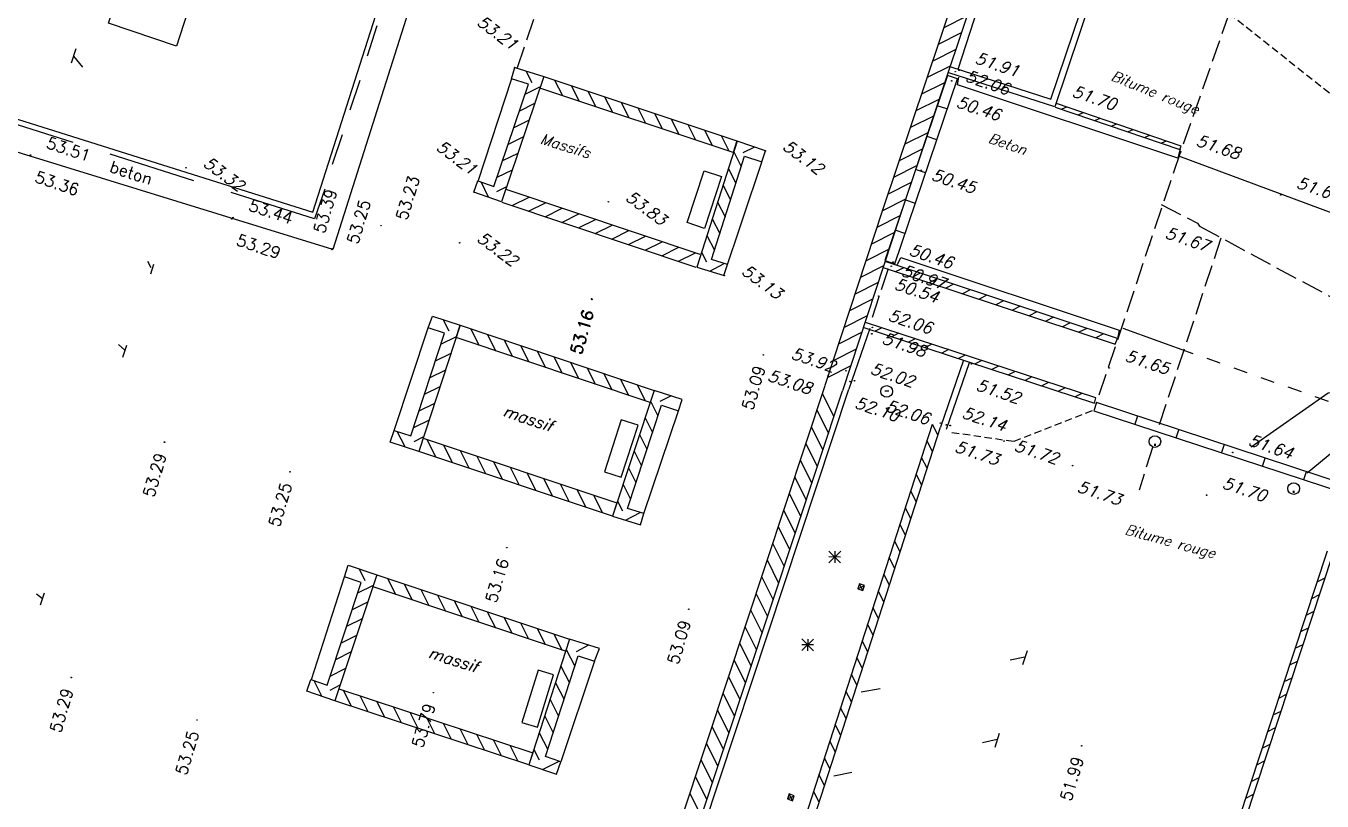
# Model space of a CAD drawing. Extents: x 661856 to 662117, y 6866905 to 6867165.
# Drawn here: x 661992.6 to 662036.92, y 6867028.97 to 6867055.48 of the extents above; entities that cross this region are included whole.
import ezdxf
from ezdxf.enums import TextEntityAlignment as Align

# ---------------------------------------------------------------- set-up
doc = ezdxf.new("R2010")
doc.units = 0
for name, pattern in [('CONTINU', [0]), ('DISCONTIN', [0.75, 0.5, -0.25]), ('HIDDEN', [0.375, 0.25, -0.125]), ('PARALLEL', [0]), ('T3', [4.33, 3, -1.33]), ('USTATION2', [1, 0.75, -0.25])]:
    doc.linetypes.add(name, pattern=pattern)
doc.layers.get('0').update_dxf_attribs({"linetype": 'CONTINUOUS'})
for name, color, linetype in [('ARBRES', 3, 'CONTINU'), ('BORDURE', 7, 'CONTINU'), ('COTE_ALTI', 8, 'CONTINU'), ('LIGNE_DIVERS', 7, 'CONTINU'), ('MARQ-SOL', 6, 'CONTINU'), ('MOB-URB', 6, 'CONTINU'), ('MOB-URB_GLISSI', 6, 'CONTINU'), ('MUR', 7, 'CONTINU'), ('NOM_DE_VOIE', 7, 'CONTINU'), ('OBJET_ASSAINIS', 5, 'CONTINU'), ('OBJET_EAU', 4, 'CONTINU'), ('OUVRAGE_ART_DA', 7, 'CONTINU'), ('OUVRAGE_ART_PI', 7, 'CONTINU')]:
    doc.layers.add(name, color=color, linetype=linetype)
doc.styles.add('COMPLEX', font='COMPLEX')
doc.styles.add('ITALIC', font='italic.shx', dxfattribs={"height": 0.6})
doc.styles.get("Standard").update_dxf_attribs({"font": 'ARIALUNI.ttf', "height": 2})

# ---------------------------------------------------------------- blocks, each defined once
blk = doc.blocks.new('*X135')
at = {"layer": 'MUR', "color": 7, "linetype": 'CONTINU'}
for p, q in [((610662.563, 133546.935), (610662.376, 133547.292)), ((610662.383, 133546.362), (610662.188, 133546.737)), ((610662.204, 133545.79), (610662.008, 133546.164)), ((610662.024, 133545.218), (610661.828, 133545.592)), ((610661.844, 133544.645), (610661.649, 133545.019)), ((610661.665, 133544.073), (610661.469, 133544.447)), ((610661.485, 133543.5), (610661.29, 133543.874)), ((610661.306, 133542.928), (610661.11, 133543.302)), ((610661.126, 133542.355), (610660.931, 133542.729)), ((610660.947, 133541.783), (610660.751, 133542.157)), ((610660.767, 133541.21), (610660.571, 133541.584)), ((610660.587, 133540.638), (610660.392, 133541.012)), ((610660.408, 133540.065), (610660.212, 133540.439)), ((610660.228, 133539.493), (610660.033, 133539.867)), ((610660.049, 133538.92), (610659.853, 133539.294)), ((610659.869, 133538.348), (610659.674, 133538.722)), ((610659.69, 133537.775), (610659.494, 133538.149)), ((610659.51, 133537.203), (610659.314, 133537.577)), ((610659.33, 133536.63), (610659.135, 133537.004)), ((610659.151, 133536.058), (610658.955, 133536.432)), ((610658.971, 133535.485), (610658.776, 133535.859)), ((610658.792, 133534.913), (610658.596, 133535.287)), ((610658.612, 133534.34), (610658.417, 133534.714))]:
    blk.add_line(p, q, dxfattribs=at)
blk = doc.blocks.new('*X137')
at = {"layer": 'MUR', "color": 7, "linetype": 'CONTINU'}
for p, q in [((610675.575, 133542.026), (610675.842, 133542.163)), ((610675.392, 133541.454), (610675.659, 133541.592)), ((610675.209, 133540.883), (610675.476, 133541.021)), ((610675.025, 133540.312), (610675.293, 133540.449)), ((610674.842, 133539.74), (610675.11, 133539.878)), ((610674.659, 133539.169), (610674.927, 133539.307)), ((610674.476, 133538.598), (610674.744, 133538.735)), ((610674.293, 133538.026), (610674.561, 133538.164)), ((610674.11, 133537.455), (610674.377, 133537.592)), ((610673.927, 133536.883), (610674.194, 133537.021)), ((610673.744, 133536.312), (610674.011, 133536.45)), ((610673.56, 133535.741), (610673.828, 133535.878)), ((610673.377, 133535.169), (610673.645, 133535.307)), ((610673.194, 133534.598), (610673.462, 133534.736))]:
    blk.add_line(p, q, dxfattribs=at)
blk = doc.blocks.new('*X168')
at = {"layer": 'MUR', "color": 7, "linetype": 'CONTINU'}
for p, q in [((610658.598, 133548.32), (610659.001, 133547.532)), ((610658.414, 133547.749), (610658.817, 133546.961)), ((610658.23, 133547.178), (610658.633, 133546.39)), ((610658.046, 133546.607), (610658.449, 133545.819)), ((610657.862, 133546.036), (610658.265, 133545.248)), ((610657.678, 133545.464), (610658.081, 133544.676)), ((610657.494, 133544.893), (610657.897, 133544.105)), ((610657.31, 133544.322), (610657.713, 133543.534)), ((610657.126, 133543.751), (610657.529, 133542.963)), ((610656.942, 133543.18), (610657.345, 133542.392)), ((610656.758, 133542.609), (610657.161, 133541.821)), ((610656.574, 133542.038), (610656.977, 133541.25)), ((610656.39, 133541.467), (610656.793, 133540.679)), ((610656.206, 133540.896), (610656.609, 133540.108)), ((610656.022, 133540.325), (610656.425, 133539.537)), ((610655.838, 133539.754), (610656.241, 133538.966)), ((610655.654, 133539.182), (610656.057, 133538.394)), ((610655.47, 133538.611), (610655.873, 133537.823)), ((610655.286, 133538.04), (610655.689, 133537.252)), ((610655.102, 133537.469), (610655.505, 133536.681)), ((610654.918, 133536.898), (610655.321, 133536.11)), ((610654.734, 133536.327), (610655.137, 133535.539)), ((610654.549, 133535.756), (610654.953, 133534.968)), ((610654.365, 133535.185), (610654.769, 133534.397)), ((610654.181, 133534.614), (610654.585, 133533.826))]:
    blk.add_line(p, q, dxfattribs=at)
blk = doc.blocks.new('*X181')
at = {"layer": 'MUR', "color": 7, "linetype": 'CONTINU'}
for p, q in [((610642.598, 133537.48), (610642.318, 133538.026)), ((610643.169, 133537.296), (610642.889, 133537.842)), ((610643.741, 133537.113), (610643.46, 133537.659)), ((610644.312, 133536.929), (610644.031, 133537.475)), ((610644.883, 133536.746), (610644.602, 133537.292)), ((610645.454, 133536.562), (610645.174, 133537.108)), ((610646.026, 133536.378), (610645.745, 133536.925)), ((610646.597, 133536.195), (610646.316, 133536.741)), ((610647.168, 133536.011), (610646.887, 133536.558)), ((610647.739, 133535.828), (610647.459, 133536.374)), ((610648.311, 133535.644), (610648.03, 133536.191))]:
    blk.add_line(p, q, dxfattribs=at)
blk = doc.blocks.new('*X182')
at = {"layer": 'MUR', "color": 7, "linetype": 'CONTINU'}
for p, q in [((610649.919, 133539.492), (610650.216, 133538.925)), ((610650.682, 133539.641), (610650.254, 133539.415)), ((610649.74, 133538.92), (610650.036, 133538.352)), ((610649.56, 133538.347), (610649.857, 133537.78)), ((610649.381, 133537.775), (610649.677, 133537.207)), ((610649.201, 133537.202), (610649.498, 133536.635)), ((610649.022, 133536.63), (610649.318, 133536.062)), ((610648.842, 133536.057), (610649.025, 133535.707)), ((610649.143, 133535.374), (610649.714, 133535.663))]:
    blk.add_line(p, q, dxfattribs=at)
blk = doc.blocks.new('*X183')
at = {"layer": 'MUR', "color": 7, "linetype": 'CONTINU'}
for p, q in [((610643.785, 133541.87), (610644.066, 133541.319)), ((610644.356, 133541.685), (610644.637, 133541.134)), ((610644.927, 133541.5), (610645.207, 133540.949)), ((610645.497, 133541.314), (610645.778, 133540.764)), ((610646.068, 133541.129), (610646.349, 133540.578)), ((610646.639, 133540.944), (610646.919, 133540.393)), ((610647.209, 133540.758), (610647.49, 133540.208)), ((610647.78, 133540.573), (610648.061, 133540.022)), ((610648.351, 133540.388), (610648.631, 133539.837)), ((610648.921, 133540.203), (610649.202, 133539.652)), ((610649.492, 133540.017), (610649.773, 133539.467))]:
    blk.add_line(p, q, dxfattribs=at)
blk = doc.blocks.new('*X184')
at = {"layer": 'MUR', "color": 7, "linetype": 'CONTINU'}
for p, q in [((610642.814, 133542.185), (610643.018, 133541.786)), ((610643.298, 133541.623), (610642.77, 133541.352)), ((610643.113, 133541.052), (610642.586, 133540.781)), ((610642.929, 133540.481), (610642.401, 133540.21)), ((610642.745, 133539.91), (610642.217, 133539.639)), ((610642.561, 133539.339), (610642.033, 133539.068)), ((610642.377, 133538.768), (610641.849, 133538.497)), ((610641.579, 133537.814), (610641.315, 133538.345)), ((610642.192, 133538.197), (610641.843, 133538.018))]:
    blk.add_line(p, q, dxfattribs=at)
blk = doc.blocks.new('*X185')
at = {"layer": 'MUR', "color": 7, "linetype": 'CONTINU'}
for p, q in [((610645.409, 133546.028), (610645.104, 133546.625)), ((610645.98, 133545.843), (610645.675, 133546.44)), ((610646.55, 133545.658), (610646.246, 133546.255)), ((610647.121, 133545.473), (610646.817, 133546.069)), ((610647.692, 133545.288), (610647.387, 133545.884)), ((610648.263, 133545.103), (610647.958, 133545.699)), ((610648.833, 133544.918), (610648.529, 133545.514)), ((610649.404, 133544.733), (610649.1, 133545.329)), ((610649.975, 133544.548), (610649.67, 133545.144)), ((610650.546, 133544.363), (610650.241, 133544.959)), ((610651.117, 133544.178), (610650.812, 133544.774))]:
    blk.add_line(p, q, dxfattribs=at)
blk = doc.blocks.new('*X186')
at = {"layer": 'MUR', "color": 7, "linetype": 'CONTINU'}
for p, q in [((610653.427, 133548.192), (610653.045, 133547.996)), ((610652.728, 133548.005), (610652.987, 133547.503)), ((610652.545, 133547.434), (610652.803, 133546.932)), ((610652.362, 133546.863), (610652.62, 133546.36)), ((610652.178, 133546.291), (610652.437, 133545.789)), ((610651.995, 133545.72), (610652.253, 133545.218)), ((610651.812, 133545.149), (610652.07, 133544.646)), ((610651.628, 133544.577), (610651.801, 133544.242)), ((610651.912, 133543.93), (610652.41, 133544.197))]:
    blk.add_line(p, q, dxfattribs=at)
blk = doc.blocks.new('*X187')
at = {"layer": 'MUR', "color": 7, "linetype": 'CONTINU'}
for p, q in [((610646.56, 133550.429), (610646.842, 133549.874)), ((610647.13, 133550.243), (610647.412, 133549.688)), ((610647.701, 133550.057), (610647.983, 133549.502)), ((610648.271, 133549.871), (610648.553, 133549.316)), ((610648.842, 133549.685), (610649.124, 133549.13)), ((610649.412, 133549.499), (610649.694, 133548.944)), ((610649.982, 133549.313), (610650.264, 133548.758)), ((610650.553, 133549.127), (610650.835, 133548.571)), ((610651.123, 133548.941), (610651.405, 133548.385)), ((610651.694, 133548.754), (610651.976, 133548.199)), ((610652.264, 133548.568), (610652.546, 133548.013))]:
    blk.add_line(p, q, dxfattribs=at)
blk = doc.blocks.new('*X188')
at = {"layer": 'MUR', "color": 7, "linetype": 'CONTINU'}
for p, q in [((610645.611, 133550.733), (610645.809, 133550.35)), ((610646.183, 133550.552), (610646.186, 133550.546)), ((610646.067, 133550.155), (610645.536, 133549.88)), ((610645.886, 133549.583), (610645.355, 133549.308)), ((610645.705, 133549.011), (610645.174, 133548.736)), ((610645.523, 133548.439), (610644.992, 133548.164)), ((610645.342, 133547.867), (610644.811, 133547.592)), ((610644.349, 133546.369), (610644.074, 133546.901)), ((610645.161, 133547.295), (610644.63, 133547.02)), ((610644.98, 133546.723), (610644.648, 133546.551))]:
    blk.add_line(p, q, dxfattribs=at)
blk = doc.blocks.new('*X192')
at = {"layer": 'MUR', "color": 7, "linetype": 'CONTINU'}
for p, q in [((610663.988, 133562.976), (610663.204, 133562.577)), ((610663.803, 133562.406), (610663.018, 133562.007)), ((610663.617, 133561.835), (610662.832, 133561.436)), ((610663.431, 133561.265), (610662.646, 133560.866)), ((610663.245, 133560.694), (610662.461, 133560.295)), ((610663.059, 133560.124), (610662.275, 133559.725)), ((610662.873, 133559.553), (610662.089, 133559.154)), ((610662.688, 133558.983), (610661.903, 133558.584)), ((610662.502, 133558.412), (610661.717, 133558.013)), ((610662.316, 133557.842), (610661.531, 133557.443)), ((610662.13, 133557.271), (610661.346, 133556.872)), ((610661.944, 133556.701), (610661.16, 133556.302)), ((610661.758, 133556.13), (610660.974, 133555.731)), ((610661.573, 133555.56), (610660.788, 133555.161)), ((610661.387, 133554.989), (610660.602, 133554.588)), ((610661.202, 133554.42), (610660.42, 133554.017)), ((610661.019, 133553.849), (610660.237, 133553.445)), ((610660.837, 133553.277), (610660.055, 133552.873)), ((610660.655, 133552.705), (610659.873, 133552.302)), ((610660.472, 133552.134), (610659.69, 133551.73)), ((610660.29, 133551.562), (610659.508, 133551.158)), ((610660.108, 133550.991), (610659.326, 133550.587)), ((610659.925, 133550.419), (610659.143, 133550.015)), ((610659.743, 133549.847), (610658.961, 133549.444)), ((610659.561, 133549.276), (610658.779, 133548.872))]:
    blk.add_line(p, q, dxfattribs=at)
blk = doc.blocks.new('*X193')
at = {"layer": 'MUR', "color": 7, "linetype": 'CONTINU'}
for p, q in [((610660.614, 133550.585), (610660.384, 133550.465)), ((610661.186, 133550.403), (610660.956, 133550.283)), ((610661.758, 133550.22), (610661.527, 133550.101)), ((610662.33, 133550.038), (610662.099, 133549.919)), ((610662.901, 133549.856), (610662.671, 133549.737)), ((610663.473, 133549.674), (610663.242, 133549.555)), ((610664.045, 133549.492), (610663.814, 133549.373)), ((610664.617, 133549.31), (610664.386, 133549.191)), ((610665.188, 133549.128), (610664.958, 133549.009)), ((610665.76, 133548.946), (610665.529, 133548.827)), ((610666.332, 133548.764), (610666.101, 133548.645)), ((610666.903, 133548.582), (610666.673, 133548.463)), ((610667.475, 133548.4), (610667.244, 133548.281))]:
    blk.add_line(p, q, dxfattribs=at)
blk = doc.blocks.new('*X194')
at = {"layer": 'MUR', "color": 7, "linetype": 'CONTINU'}
for p, q in [((610661.344, 133552.647), (610661.075, 133552.509)), ((610661.915, 133552.463), (610661.646, 133552.325)), ((610662.487, 133552.28), (610662.217, 133552.141)), ((610663.058, 133552.096), (610662.788, 133551.957)), ((610663.629, 133551.912), (610663.359, 133551.774)), ((610664.2, 133551.728), (610663.93, 133551.59)), ((610664.771, 133551.544), (610664.502, 133551.406)), ((610665.342, 133551.361), (610665.073, 133551.222)), ((610665.914, 133551.177), (610665.644, 133551.038)), ((610666.485, 133550.993), (610666.215, 133550.855)), ((610667.056, 133550.809), (610666.786, 133550.671)), ((610667.627, 133550.625), (610667.357, 133550.487)), ((610668.198, 133550.441), (610667.929, 133550.303))]:
    blk.add_line(p, q, dxfattribs=at)
blk = doc.blocks.new('*X195')
at = {"layer": 'MUR', "color": 7, "linetype": 'CONTINU'}
for p, q in [((610666.866, 133558.19), (610666.708, 133558.11)), ((610667.436, 133558.001), (610667.277, 133557.921)), ((610668.005, 133557.812), (610667.847, 133557.732)), ((610668.575, 133557.623), (610668.416, 133557.543)), ((610669.144, 133557.434), (610668.985, 133557.354)), ((610669.714, 133557.244), (610669.555, 133557.165)), ((610670.283, 133557.055), (610670.124, 133556.976))]:
    blk.add_line(p, q, dxfattribs=at)
blk = doc.blocks.new('*X197')
at = {"layer": 'MUR', "color": 7, "linetype": 'CONTINU'}
for p, q in [((610647.936, 133554.655), (610648.514, 133554.949)), ((610648.506, 133554.469), (610649.085, 133554.764)), ((610649.077, 133554.283), (610649.656, 133554.578)), ((610649.648, 133554.098), (610650.226, 133554.393)), ((610650.218, 133553.912), (610650.797, 133554.207)), ((610650.789, 133553.727), (610651.367, 133554.021)), ((610651.359, 133553.541), (610651.938, 133553.836)), ((610651.93, 133553.356), (610652.508, 133553.65)), ((610652.5, 133553.17), (610653.079, 133553.465)), ((610653.071, 133552.985), (610653.65, 133553.279)), ((610653.642, 133552.799), (610654.22, 133553.094))]:
    blk.add_line(p, q, dxfattribs=at)
blk = doc.blocks.new('*X205')
at = {"layer": 'MUR', "color": 7, "linetype": 'CONTINU'}
for p, q in [((610648.368, 133559.27), (610648.58, 133558.872)), ((610648.865, 133558.723), (610648.346, 133558.46)), ((610648.678, 133558.153), (610648.159, 133557.89)), ((610648.492, 133557.583), (610647.972, 133557.32)), ((610648.305, 133557.013), (610647.785, 133556.75)), ((610648.118, 133556.443), (610647.598, 133556.18)), ((610647.931, 133555.873), (610647.411, 133555.609)), ((610647.129, 133554.934), (610646.874, 133555.458)), ((610647.744, 133555.302), (610647.4, 133555.128))]:
    blk.add_line(p, q, dxfattribs=at)
blk = doc.blocks.new('*X206')
at = {"layer": 'MUR', "color": 7, "linetype": 'CONTINU'}
for p, q in [((610649.355, 133558.962), (610649.625, 133558.433)), ((610649.926, 133558.777), (610650.196, 133558.249)), ((610650.497, 133558.593), (610650.767, 133558.064)), ((610651.067, 133558.408), (610651.338, 133557.88)), ((610651.638, 133558.224), (610651.909, 133557.695)), ((610652.209, 133558.04), (610652.48, 133557.511)), ((610652.78, 133557.855), (610653.051, 133557.326)), ((610653.351, 133557.671), (610653.622, 133557.142)), ((610653.922, 133557.486), (610654.193, 133556.957)), ((610654.493, 133557.302), (610654.764, 133556.773)), ((610655.064, 133557.117), (610655.335, 133556.588))]:
    blk.add_line(p, q, dxfattribs=at)
blk = doc.blocks.new('*X207')
at = {"layer": 'MUR', "color": 7, "linetype": 'CONTINU'}
for p, q in [((610656.204, 133556.726), (610655.816, 133556.531)), ((610655.502, 133556.555), (610655.762, 133556.058)), ((610655.323, 133555.982), (610655.583, 133555.485)), ((610655.144, 133555.409), (610655.404, 133554.913)), ((610654.965, 133554.836), (610655.226, 133554.34)), ((610654.787, 133554.263), (610655.047, 133553.767)), ((610654.608, 133553.691), (610654.868, 133553.194)), ((610654.429, 133553.118), (610654.604, 133552.784)), ((610654.713, 133552.472), (610655.206, 133552.739))]:
    blk.add_line(p, q, dxfattribs=at)
blk = doc.blocks.new('P21100', base_point=(1, 1))
blk.add_circle((1, 1), 1)
blk.add_text('-', height=2.15).set_placement((0.5, 0.25), (1.5, 0.25), align=Align.ALIGNED)
blk = doc.blocks.new('P20200')
for p, q in [((0, 0.497), (0, 0)), ((0.9987, 0.497), (0, 0.497)), ((0.1637, 0.0097), (0.1637, 0.497)), ((0.3274, 0.497), (0.3274, 0.0097)), ((0.4912, 0.497), (0.4912, 0.497)), ((0.4912, 0), (0.4912, 0.497)), ((0.6712, 0.497), (0.6712, 0.0097)), ((0.835, 0.0097), (0.835, 0.497)), ((0.9987, 0), (0.9987, 0.497)), ((0, 0), (0.9987, 0))]:
    blk.add_line(p, q)
blk = doc.blocks.new('P30500')
at = {"color": 0}
blk.add_circle((0, 0), 0.05, dxfattribs=at)
blk.add_attdef('COTE30500', text='', height=0.3).set_placement((-0.3, -0.15), align=Align.RIGHT)
blk = doc.blocks.new('P30100')
at = {"color": 0}
blk.add_circle((0, 0), 0.05, dxfattribs=at)
blk.add_attdef('COTE30100', (0.3, 0.3), '', height=0.3)
blk = doc.blocks.new('P30300')
at = {"color": 0}
blk.add_circle((0, 0), 0.05, dxfattribs=at)
blk.add_attdef('COTE30300', (0.3, -0.6), '', height=0.3)
blk = doc.blocks.new('P30200')
at = {"color": 0}
blk.add_circle((0, 0), 0.05, dxfattribs=at)
blk.add_attdef('COTE30200', (0.3, -0.15), '', height=0.3)
blk = doc.blocks.new('P30600')
at = {"color": 0}
blk.add_circle((0, 0), 0.05, dxfattribs=at)
blk.add_attdef('COTE30600', text='', height=0.3).set_placement((-0.3, -0.6), align=Align.RIGHT)
blk = doc.blocks.new('P30400')
at = {"color": 0}
blk.add_circle((0, 0), 0.05, dxfattribs=at)
blk.add_attdef('COTE30400', text='', height=0.3).set_placement((-0.3, 0.3), align=Align.RIGHT)
blk = doc.blocks.new('P23000')
at = {"color": 3}
for p, q in [((-1, 1), (1, -1)), ((1, 1), (-1, -1)), ((1, 0), (-1, 0)), ((0, 1), (0, -1))]:
    blk.add_line(p, q, dxfattribs=at)
blk = doc.blocks.new('P29600')
blk.add_lwpolyline([(0, 0), (1, 0), (1, 1), (0, 1), (0, 0), (1, 1), (0, 1), (1, 0)])
blk = doc.blocks.new('P23800')
for p, q in [((0, 0.497), (0, 0)), ((0.999, 0.497), (0, 0.497)), ((0.999, 0), (0.999, 0.497)), ((0, 0), (0.999, 0))]:
    blk.add_line(p, q)
blk = doc.blocks.new('P24400', base_point=(1, 1))
blk.add_circle((1, 1), 1)
blk.add_text('.', height=2.58).set_placement((0.5, 0.25), (1.5, 0.25), align=Align.ALIGNED)

msp = doc.modelspace()

# ---------------------------------------------------------------- linework, layer by layer
at = {"layer": 'BORDURE', "color": 7, "linetype": 'CONTINUOUS'}
for points in [[(662026.383, 6867059.943), (662024.466, 6867053.994)], [(662032.06, 6867051.265), (662031.986, 6867050.955), (662024.456, 6867053.47), (662024.497, 6867053.735)], [(662022.402, 6867047.321), (662022.511, 6867047.559), (662029.982, 6867045.074), (662029.923, 6867044.794)], [(662005.188, 6867041.649), (662006.35, 6867045.157)], [(662021.456, 6867045.132), (662020.737, 6867043.06)], [(662007.52, 6867003.187), (662009.716, 6867009.816), (662013, 6867019.665), (662020.737, 6867043.06)], [(662013.729, 6867038.803), (662014.912, 6867042.322)], [(662002.364, 6867033.127), (662003.491, 6867036.636)], [(662012.045, 6867033.759), (662010.887, 6867030.312)]]:
    msp.add_lwpolyline(points, dxfattribs=at)
for points in [[(661996.681, 6867076.632, 53.416), (661997.308, 6867077.446, 53.415), (662009.378, 6867067.641, 53.264), (662003.096, 6867047.832, 53.254), (661988.483, 6867052.337, 53.391), (661988.828, 6867053.385, 53.378), (662002.413, 6867049.109, 53.253), (662008.235, 6867067.35, 53.268), (662003.25, 6867071.324, 53.323)], [(662001.221, 6867065.553, 53.318), (661997.753, 6867054.79, 53.315), (661995.418, 6867055.576, 53.326), (661998.853, 6867066.234, 53.355)]]:
    msp.add_polyline3d(points, close=True, dxfattribs=at)
at = {"layer": 'LIGNE_DIVERS', "color": 7, "linetype": 'USTATION2'}
for points in [[(662009.402, 6867054.064), (662011.8, 6867061.047), (662005.73, 6867063.027), (662006.454, 6867065.263), (661994.005, 6867069.258)], [(662033.739, 6867055.916), (662032.066, 6867051.148), (662029.186, 6867042.566)], [(662031.412, 6867049.376), (662032.655, 6867048.732), (662032.722, 6867048.637), (662039.576, 6867044.942), (662047.331, 6867040.532)], [(662033.458, 6867048.228), (662031.345, 6867041.84)], [(662022.08, 6867047.17), (662021.464, 6867045.314)]]:
    msp.add_lwpolyline(points, dxfattribs=at)
at = {"layer": 'LIGNE_DIVERS', "color": 7, "linetype": 'HIDDEN'}
for points in [[(662033.739, 6867055.916), (662041.109, 6867050.062)], [(662029.053, 6867042.317), (662026.365, 6867041.265), (662024.146, 6867041.586)]]:
    msp.add_lwpolyline(points, dxfattribs=at)
at = {"layer": 'MARQ-SOL', "color": 6, "linetype": 'CONTINUOUS'}
for points in [[(661994.306, 6867054.697), (661994.143, 6867054.212)], [(661994.225, 6867054.451), (661994.535, 6867054.075)], [(662050.732, 6867044.885), (662045.792, 6867044.902), (662039.93, 6867048.091), (662032.024, 6867051.026)], [(661996.888, 6867047.204), (661996.77, 6867047.425)], [(661996.873, 6867047.001), (661996.968, 6867047.335)], [(662030.099, 6867045.14), (662032.5, 6867044.284)], [(661995.98, 6867044.391), (661995.766, 6867044.589)], [(661995.91, 6867044.152), (661996.047, 6867044.568)], [(662033.895, 6867043.786), (662034.348, 6867043.626)], [(662034.819, 6867043.46), (662035.272, 6867043.3)], [(662034.495, 6867041.085), (662037.12, 6867042.931), (662040.951, 6867043.081), (662040.932, 6867042.895), (662041.317, 6867043.028), (662040.968, 6867043.23), (662040.947, 6867043.072)], [(662035.745, 6867043.134), (662036.197, 6867042.974)], [(662036.669, 6867042.807), (662037.122, 6867042.648)], [(662036.402, 6867040.196), (662038.682, 6867042.08), (662046.413, 6867039.327), (662046.809, 6867039.209), (662046.866, 6867039.201), (662047.222, 6867039.204), (662052.872, 6867040.689)], [(661993.164, 6867035.884), (661992.957, 6867036.051)], [(661993.095, 6867035.676), (661993.234, 6867036.09)], [(662026.686, 6867033.643), (662026.842, 6867034.12)], [(662026.759, 6867033.895), (662026.256, 6867033.788)], [(662021.154, 6867032.702), (662021.806, 6867032.823)], [(662025.806, 6867031.068), (662025.303, 6867030.96)], [(662025.734, 6867030.815), (662025.89, 6867031.292)], [(662020.225, 6867029.827), (662020.837, 6867029.957)]]:
    msp.add_lwpolyline(points, dxfattribs=at)
at = {"layer": 'MARQ-SOL', "color": 6, "linetype": 'DISCONTIN'}
msp.add_lwpolyline([(662032.972, 6867044.116), (662033.426, 6867043.96)], dxfattribs=at)
at = {"layer": 'MARQ-SOL', "color": 6, "linetype": 'USTATION2'}
msp.add_lwpolyline([(662031.131, 6867041.1), (662030.663, 6867039.605)], dxfattribs=at)
at = {"layer": 'MOB-URB_GLISSI', "color": 6, "linetype": 'T3'}
for points in [[(662004.594, 6867055.484), (662004.266, 6867054.452)], [(662004.015, 6867053.617), (662003.677, 6867052.602)], [(662002.823, 6867049.902), (662002.472, 6867048.882), (661988.855, 6867053.196)], [(662003.41, 6867051.763), (662003.076, 6867050.739)]]:
    msp.add_lwpolyline(points, dxfattribs=at)
at = {"layer": 'MUR', "color": 7, "linetype": 'CONTINUOUS'}
for points in [[(662026.715, 6867061.582), (662029.916, 6867059.064), (662027.781, 6867052.713), (662024.156, 6867053.882)], [(662024.221, 6867054.085), (662027.646, 6867052.98), (662029.668, 6867058.991), (662026.648, 6867061.364)], [(662019.926, 6867043.194), (662021.896, 6867049.193), (662024.845, 6867057.992)], [(662024.845, 6867057.992), (662025.435, 6867057.795), (662022.486, 6867048.996), (662020.517, 6867043)], [(662009.198, 6867053.671), (662009.311, 6867054.067), (662010.305, 6867053.755), (662008.859, 6867049.466), (662007.917, 6867049.8), (662008.054, 6867050.188), (662008.602, 6867049.994), (662009.781, 6867053.488), (662009.198, 6867053.671)], [(662009.198, 6867053.671), (662008.051, 6867050.163)], [(662010.305, 6867053.755), (662016.91, 6867051.558), (662016.778, 6867051.159), (662010.174, 6867053.356)], [(662027.791, 6867052.71), (662032.055, 6867051.254)], [(662032.055, 6867051.254), (662032.096, 6867051.373), (662027.832, 6867052.829)], [(662017.76, 6867050.832), (662017.885, 6867051.208), (662016.92, 6867051.537), (662015.536, 6867047.233), (662016.475, 6867046.944)], [(662016.591, 6867047.323), (662016.036, 6867047.493), (662017.173, 6867051.032), (662017.76, 6867050.832)], [(662016.465, 6867046.949), (662017.765, 6867050.82)], [(662015.791, 6867050.531), (662016.382, 6867050.331), (662015.798, 6867048.56), (662015.206, 6867048.755), (662015.791, 6867050.531)], [(662015.651, 6867047.669), (662009.017, 6867049.888)], [(662008.867, 6867049.455), (662015.505, 6867047.233)], [(662029.839, 6867044.595), (662029.922, 6867044.793), (662021.983, 6867047.423)], [(662021.915, 6867047.219), (662029.839, 6867044.595)], [(662006.35, 6867045.157), (662006.504, 6867045.552)], [(662007.315, 6867044.824), (662007.442, 6867045.246)], [(662021.248, 6867045.167), (662029.138, 6867042.58)], [(662029.138, 6867042.58), (662029.182, 6867042.759), (662021.305, 6867045.341)], [(662024.652, 6867044.046), (662023.869, 6867041.763)], [(662024.075, 6867041.693), (662024.859, 6867043.975)], [(662014.912, 6867042.322), (662015.035, 6867042.702)], [(662005.059, 6867041.247), (662005.19, 6867041.649)], [(662012.804, 6867039.168), (662012.658, 6867038.717)], [(662013.61, 6867038.421), (662013.728, 6867038.802)], [(662003.491, 6867036.636), (662003.621, 6867037.035)], [(662012.045, 6867033.759), (662012.206, 6867034.183)], [(662002.207, 6867032.728), (662002.344, 6867033.124)], [(662009.932, 6867030.616), (662009.797, 6867030.203)], [(662010.745, 6867029.883), (662010.889, 6867030.312)]]:
    msp.add_lwpolyline(points, dxfattribs=at)
at = {"layer": 'MUR', "color": 7, "linetype": 'PARALLEL'}
for points in [[(662006.504, 6867045.552), (662007.442, 6867045.246), (662006.033, 6867040.928), (662005.059, 6867041.247)], [(662005.19, 6867041.649), (662005.762, 6867041.462), (662006.908, 6867044.975), (662006.35, 6867045.157)], [(662007.442, 6867045.246), (662014.079, 6867043.018)], [(662013.938, 6867042.6), (662007.315, 6867044.824)], [(662019.913, 6867043.169), (662015.876, 6867030.996), (662010.078, 6867013.517), (662006.523, 6867002.832), (662010.798, 6867001.428)], [(662010.993, 6867002.023), (662007.315, 6867003.23), (662010.672, 6867013.32), (662016.471, 6867030.799), (662020.517, 6867043)], [(662015.035, 6867042.702), (662014.079, 6867043.018), (662012.658, 6867038.717), (662013.61, 6867038.421)], [(662013.728, 6867038.802), (662013.165, 6867038.978), (662014.333, 6867042.514), (662014.912, 6867042.322)], [(662012.47, 6867018.725), (662013.786, 6867018.282), (662012.618, 6867014.606), (662014.821, 6867013.759), (662023.869, 6867041.763)], [(662023.584, 6867041.855), (662014.635, 6867014.15), (662012.988, 6867014.784), (662014.159, 6867018.47), (662012.558, 6867019.01)], [(662006.182, 6867041.377), (662012.804, 6867039.168)], [(662012.658, 6867038.717), (662006.032, 6867040.928)], [(662045.522, 6867034.757), (662032.141, 6866994.39), (662023.785, 6866997.174), (662037.098, 6867037.524)], [(662037.3, 6867037.458), (662024.053, 6866997.308), (662032.006, 6866994.659), (662045.321, 6867034.829)], [(662003.621, 6867037.035), (662004.593, 6867036.711), (662003.161, 6867032.398), (662002.207, 6867032.728)], [(662002.344, 6867033.124), (662002.896, 6867032.933), (662004.062, 6867036.445), (662003.491, 6867036.636)], [(662004.593, 6867036.711), (662011.187, 6867034.507)], [(662011.049, 6867034.093), (662004.467, 6867036.292)], [(662012.206, 6867034.183), (662011.187, 6867034.507), (662009.797, 6867030.203), (662010.745, 6867029.883)], [(662010.889, 6867030.312), (662010.366, 6867030.489), (662011.479, 6867033.939), (662012.045, 6867033.759)], [(662003.297, 6867032.81), (662009.932, 6867030.616)], [(662009.797, 6867030.203), (662003.161, 6867032.398)]]:
    msp.add_lwpolyline(points, dxfattribs=at)

# ---------------------------------------------------------------- block references
at = {"layer": 'ARBRES', "color": 3, "linetype": 'CONTINU', "xscale": 0.1999999999095632, "yscale": 0.1999999999095632, "rotation": 359.5109626559351}
for p in [(662020.255, 6867037.317), (662019.327, 6867034.311)]:
    msp.add_blockref('P23000', p, dxfattribs=at)
at = {"layer": 'COTE_ALTI', "color": 8}
ref = msp.add_blockref('P30400', (662009.311, 6867054.067, 53.212), dxfattribs=dict(at, xscale=0.2000000001091808, yscale=0.2000000001091808, rotation=323.5109659918188))
ref.add_attrib('COTE30400', '53.21', dxfattribs={"color": 8, "height": 0.4, "rotation": 323.511, "style": 'ITALIC'}).set_placement((662009.227, 6867054.627, 53.212), align=Align.RIGHT)
ref = msp.add_blockref('P30100', (662024.509, 6867053.968, 51.906), dxfattribs=dict(at, xscale=0.1999999999630791, yscale=0.1999999999630791, rotation=341.5109655832211))
ref.add_attrib('COTE30100', '51.91', (662025.015, 6867054.221, 51.906), dxfattribs={"color": 8, "height": 0.4, "rotation": 341.511, "style": 'ITALIC'})
ref = msp.add_blockref('P30200', (662024.375, 6867053.921, 52.062), dxfattribs=dict(at, xscale=0.1999999999630791, yscale=0.1999999999630791, rotation=341.5109655832211))
ref.add_attrib('COTE30200', '52.06', (662024.691, 6867053.604, 52.062), dxfattribs={"color": 8, "height": 0.4, "rotation": 341.511, "style": 'ITALIC'})
ref = msp.add_blockref('P30300', (662024.256, 6867053.605, 50.455), dxfattribs=dict(at, xscale=0.1999999999630791, yscale=0.1999999999630791, rotation=341.5109655832211))
ref.add_attrib('COTE30300', '50.46', (662024.381, 6867052.719, 50.455), dxfattribs={"color": 8, "height": 0.4, "rotation": 341.511, "style": 'ITALIC'})
ref = msp.add_blockref('P30100', (662027.832, 6867052.829, 51.695), dxfattribs=dict(at, xscale=0.1999999999630791, yscale=0.1999999999630791, rotation=341.5109655832211))
ref.add_attrib('COTE30100', '51.70', (662028.338, 6867053.082, 51.695), dxfattribs={"color": 8, "height": 0.4, "rotation": 341.511, "style": 'ITALIC'})
ref = msp.add_blockref('P30100', (662032.066, 6867051.148, 51.684), dxfattribs=dict(at, xscale=0.1999999999630791, yscale=0.1999999999630791, rotation=341.5109655832211))
ref.add_attrib('COTE30100', '51.68', (662032.572, 6867051.4, 51.684), dxfattribs={"color": 8, "height": 0.4, "rotation": 341.511, "style": 'ITALIC'})
ref = msp.add_blockref('P30100', (661992.758, 6867051.067, 53.509), dxfattribs=dict(at, xscale=0.1999999999630791, yscale=0.1999999999630791, rotation=341.5109655832211))
ref.add_attrib('COTE30100', '53.51', (661993.264, 6867051.32, 53.509), dxfattribs={"color": 8, "height": 0.4, "rotation": 341.511, "style": 'COMPLEX'})
ref = msp.add_blockref('P30400', (662007.917, 6867049.8, 53.209), dxfattribs=dict(at, xscale=0.2000000001091808, yscale=0.2000000001091808, rotation=323.5109659918188))
ref.add_attrib('COTE30400', '53.21', dxfattribs={"color": 8, "height": 0.4, "rotation": 323.511, "style": 'ITALIC'}).set_placement((662007.833, 6867050.359, 53.209), align=Align.RIGHT)
ref = msp.add_blockref('P30100', (662017.885, 6867051.208, 53.12), dxfattribs=dict(at, xscale=0.2000000001091808, yscale=0.2000000001091808, rotation=323.5109659918188))
ref.add_attrib('COTE30100', '53.12', (662018.444, 6867051.292, 53.12), dxfattribs={"color": 8, "height": 0.4, "rotation": 323.511, "style": 'ITALIC'})
ref = msp.add_blockref('P30300', (661992.746, 6867051.04, 53.362), dxfattribs=dict(at, xscale=0.1999999999630791, yscale=0.1999999999630791, rotation=341.5109655832211))
ref.add_attrib('COTE30300', '53.36', (661992.871, 6867050.155, 53.362), dxfattribs={"color": 8, "height": 0.4, "rotation": 341.511, "style": 'COMPLEX'})
ref = msp.add_blockref('P30100', (661998.072, 6867050.633, 53.318), dxfattribs=dict(at, xscale=0.2000000001091808, yscale=0.2000000001091808, rotation=323.5109659918188))
ref.add_attrib('COTE30100', '53.32', (661998.632, 6867050.717, 53.318), dxfattribs={"color": 8, "height": 0.4, "rotation": 323.511, "style": 'ITALIC'})
ref = msp.add_blockref('P30200', (662023.214, 6867050.546, 50.449), dxfattribs=dict(at, xscale=0.1999999999630791, yscale=0.1999999999630791, rotation=341.5109655832211))
ref.add_attrib('COTE30200', '50.45', (662023.529, 6867050.23, 50.449), dxfattribs={"color": 8, "height": 0.4, "rotation": 341.511, "style": 'ITALIC'})
ref = msp.add_blockref('P30300', (662004.741, 6867048.652, 53.234), dxfattribs=dict(at, xscale=0.2000000003706532, yscale=0.2000000003706532, rotation=73.31096317646008))
ref.add_attrib('COTE30300', '53.23', (662005.622, 6867048.805, 53.234), dxfattribs={"color": 8, "height": 0.4, "rotation": 73.311, "style": 'COMPLEX'})
ref = msp.add_blockref('P30100', (662035.502, 6867049.704, 51.676), dxfattribs=dict(at, xscale=0.1999999999630791, yscale=0.1999999999630791, rotation=341.5109655832211))
ref.add_attrib('COTE30100', '51.68', (662036.008, 6867049.957, 51.676), dxfattribs={"color": 8, "height": 0.4, "rotation": 341.511, "style": 'ITALIC'})
ref = msp.add_blockref('P30100', (661999.676, 6867048.929, 53.443), dxfattribs=dict(at, xscale=0.1999999999630791, yscale=0.1999999999630791, rotation=341.5109655832211))
ref.add_attrib('COTE30100', '53.44', (662000.182, 6867049.182, 53.443), dxfattribs={"color": 8, "height": 0.4, "rotation": 341.511, "style": 'COMPLEX'})
ref = msp.add_blockref('P30100', (662003.07, 6867047.855, 53.393), dxfattribs=dict(at, xscale=0.2000000003706532, yscale=0.2000000003706532, rotation=73.31096317646008))
ref.add_attrib('COTE30100', '53.39', (662002.802, 6867048.353, 53.393), dxfattribs={"color": 8, "height": 0.4, "rotation": 73.311, "style": 'COMPLEX'})
ref = msp.add_blockref('P30100', (662012.514, 6867049.469, 53.831), dxfattribs=dict(at, xscale=0.2000000001091808, yscale=0.2000000001091808, rotation=323.5109659918188))
ref.add_attrib('COTE30100', '53.83', (662013.073, 6867049.552, 53.831), dxfattribs={"color": 8, "height": 0.4, "rotation": 323.511, "style": 'ITALIC'})
ref = msp.add_blockref('P30300', (662003.066, 6867047.833, 53.248), dxfattribs=dict(at, xscale=0.2000000003706532, yscale=0.2000000003706532, rotation=73.31096317646008))
ref.add_attrib('COTE30300', '53.25', (662003.947, 6867047.987, 53.248), dxfattribs={"color": 8, "height": 0.4, "rotation": 73.311, "style": 'COMPLEX'})
ref = msp.add_blockref('P30300', (661999.637, 6867048.88, 53.293), dxfattribs=dict(at, xscale=0.1999999999630791, yscale=0.1999999999630791, rotation=341.5109655832211))
ref.add_attrib('COTE30300', '53.29', (661999.763, 6867047.994, 53.293), dxfattribs={"color": 8, "height": 0.4, "rotation": 341.511, "style": 'COMPLEX'})
ref = msp.add_blockref('P30100', (662007.43, 6867048.065, 53.22), dxfattribs=dict(at, xscale=0.2000000001091808, yscale=0.2000000001091808, rotation=323.5109659918188))
ref.add_attrib('COTE30100', '53.22', (662007.989, 6867048.149, 53.22), dxfattribs={"color": 8, "height": 0.4, "rotation": 323.511, "style": 'ITALIC'})
ref = msp.add_blockref('P30100', (662031.01, 6867047.988, 51.674), dxfattribs=dict(at, xscale=0.1999999999630791, yscale=0.1999999999630791, rotation=341.5109655832211))
ref.add_attrib('COTE30100', '51.67', (662031.516, 6867048.24, 51.674), dxfattribs={"color": 8, "height": 0.4, "rotation": 341.511, "style": 'ITALIC'})
ref = msp.add_blockref('P30100', (662022.252, 6867047.406, 50.455), dxfattribs=dict(at, xscale=0.1999999999630791, yscale=0.1999999999630791, rotation=341.5109655832211))
ref.add_attrib('COTE30100', '50.46', (662022.758, 6867047.659, 50.455), dxfattribs={"color": 8, "height": 0.4, "rotation": 341.511, "style": 'ITALIC'})
ref = msp.add_blockref('P30200', (662022.187, 6867047.264, 50.975), dxfattribs=dict(at, xscale=0.1999999999630791, yscale=0.1999999999630791, rotation=341.5109655832211))
ref.add_attrib('COTE30200', '50.97', (662022.503, 6867046.947, 50.975), dxfattribs={"color": 8, "height": 0.4, "rotation": 341.511, "style": 'ITALIC'})
ref = msp.add_blockref('P30100', (662016.475, 6867046.944, 53.133), dxfattribs=dict(at, xscale=0.2000000001091808, yscale=0.2000000001091808, rotation=323.5109659918188))
ref.add_attrib('COTE30100', '53.13', (662017.034, 6867047.027, 53.133), dxfattribs={"color": 8, "height": 0.4, "rotation": 323.511, "style": 'ITALIC'})
ref = msp.add_blockref('P30100', (662021.756, 6867046.239, 50.538), dxfattribs=dict(at, xscale=0.1999999999630791, yscale=0.1999999999630791, rotation=341.5109655832211))
ref.add_attrib('COTE30100', '50.54', (662022.262, 6867046.491, 50.538), dxfattribs={"color": 8, "height": 0.4, "rotation": 341.511, "style": 'ITALIC'})
ref = msp.add_blockref('P30500', (662011.945, 6867046.148, 53.158), dxfattribs=dict(at, xscale=0.2000000003706532, yscale=0.2000000003706532, rotation=73.31096317646008))
ref.add_attrib('COTE30500', '53.16', dxfattribs={"color": 8, "height": 0.4, "rotation": 73.311, "style": 'COMPLEX'}).set_placement((662012.021, 6867045.708, 53.158), align=Align.RIGHT)
ref = msp.add_blockref('P30500', (662011.956, 6867046.12, 53.158), dxfattribs=dict(at, xscale=0.2000000003706532, yscale=0.2000000003706532, rotation=73.31096317646008))
ref.add_attrib('COTE30500', '53.16', dxfattribs={"color": 8, "height": 0.4, "rotation": 73.311, "style": 'COMPLEX'}).set_placement((662012.033, 6867045.68, 53.158), align=Align.RIGHT)
ref = msp.add_blockref('P30100', (662021.54, 6867045.172, 52.06), dxfattribs=dict(at, xscale=0.1999999999630791, yscale=0.1999999999630791, rotation=341.5109655832211))
ref.add_attrib('COTE30100', '52.06', (662022.046, 6867045.425, 52.06), dxfattribs={"color": 8, "height": 0.4, "rotation": 341.511, "style": 'ITALIC'})
ref = msp.add_blockref('P30200', (662021.521, 6867044.952, 51.981), dxfattribs=dict(at, xscale=0.1999999999630791, yscale=0.1999999999630791, rotation=341.5109655832211))
ref.add_attrib('COTE30200', '51.98', (662021.837, 6867044.635, 51.981), dxfattribs={"color": 8, "height": 0.4, "rotation": 341.511, "style": 'ITALIC'})
ref = msp.add_blockref('P30500', (662017.813, 6867044.23, 53.095), dxfattribs=dict(at, xscale=0.2000000003706532, yscale=0.2000000003706532, rotation=73.31096317646008))
ref.add_attrib('COTE30500', '53.09', dxfattribs={"color": 8, "height": 0.4, "rotation": 73.311, "style": 'COMPLEX'}).set_placement((662017.89, 6867043.79, 53.095), align=Align.RIGHT)
ref = msp.add_blockref('P30500', (662020.635, 6867043.688, 53.915), dxfattribs=dict(at, xscale=0.1999999999630791, yscale=0.1999999999630791, rotation=341.5109655832211))
ref.add_attrib('COTE30500', '53.92', dxfattribs={"color": 8, "height": 0.4, "rotation": 341.511, "style": 'ITALIC'}).set_placement((662020.192, 6867043.625, 53.915), align=Align.RIGHT)
ref = msp.add_blockref('P30100', (662029.637, 6867043.784, 51.653), dxfattribs=dict(at, xscale=0.1999999999630791, yscale=0.1999999999630791, rotation=341.5109655832211))
ref.add_attrib('COTE30100', '51.65', (662030.143, 6867044.037, 51.653), dxfattribs={"color": 8, "height": 0.4, "rotation": 341.511, "style": 'ITALIC'})
ref = msp.add_blockref('P30100', (662020.93, 6867043.347, 52.021), dxfattribs=dict(at, xscale=0.1999999999630791, yscale=0.1999999999630791, rotation=341.5109655832211))
ref.add_attrib('COTE30100', '52.02', (662021.436, 6867043.599, 52.021), dxfattribs={"color": 8, "height": 0.4, "rotation": 341.511, "style": 'ITALIC'})
ref = msp.add_blockref('P30300', (662024.928, 6867043.923, 51.519), dxfattribs=dict(at, xscale=0.1999999999630791, yscale=0.1999999999630791, rotation=341.5109655832211))
ref.add_attrib('COTE30300', '51.52', (662025.054, 6867043.038, 51.519), dxfattribs={"color": 8, "height": 0.4, "rotation": 341.511, "style": 'ITALIC'})
ref = msp.add_blockref('P30600', (662020.02, 6867043.504, 53.077), dxfattribs=dict(at, xscale=0.1999999999630791, yscale=0.1999999999630791, rotation=341.5109655832211))
ref.add_attrib('COTE30600', '53.08', dxfattribs={"color": 8, "height": 0.4, "rotation": 341.511, "style": 'ITALIC'}).set_placement((662019.387, 6867042.872, 53.077), align=Align.RIGHT)
ref = msp.add_blockref('P30300', (662020.782, 6867043.318, 52.102), dxfattribs=dict(at, xscale=0.1999999999630791, yscale=0.1999999999630791, rotation=341.5109655832211))
ref.add_attrib('COTE30300', '52.10', (662020.907, 6867042.432, 52.102), dxfattribs={"color": 8, "height": 0.4, "rotation": 341.511, "style": 'ITALIC'})
ref = msp.add_blockref('P30500', (662023.865, 6867041.897, 52.06), dxfattribs=dict(at, xscale=0.1999999999630791, yscale=0.1999999999630791, rotation=341.5109655832211))
ref.add_attrib('COTE30500', '52.06', dxfattribs={"color": 8, "height": 0.4, "rotation": 341.511, "style": 'ITALIC'}).set_placement((662023.422, 6867041.835, 52.06), align=Align.RIGHT)
ref = msp.add_blockref('P30100', (662024.068, 6867041.839, 52.143), dxfattribs=dict(at, xscale=0.1999999999630791, yscale=0.1999999999630791, rotation=341.5109655832211))
ref.add_attrib('COTE30100', '52.14', (662024.574, 6867042.091, 52.143), dxfattribs={"color": 8, "height": 0.4, "rotation": 341.511, "style": 'ITALIC'})
ref = msp.add_blockref('P30300', (662024.201, 6867041.815, 51.734), dxfattribs=dict(at, xscale=0.1999999999630791, yscale=0.1999999999630791, rotation=341.5109655832211))
ref.add_attrib('COTE30300', '51.73', (662024.327, 6867040.929, 51.734), dxfattribs={"color": 8, "height": 0.4, "rotation": 341.511, "style": 'ITALIC'})
ref = msp.add_blockref('P30500', (661997.337, 6867041.246, 53.294), dxfattribs=dict(at, xscale=0.2000000003706532, yscale=0.2000000003706532, rotation=73.31096317646008))
ref.add_attrib('COTE30500', '53.29', dxfattribs={"color": 8, "height": 0.4, "rotation": 73.311, "style": 'COMPLEX'}).set_placement((661997.414, 6867040.805, 53.294), align=Align.RIGHT)
ref = msp.add_blockref('P30200', (662026.043, 6867041.283, 51.725), dxfattribs=dict(at, xscale=0.1999999999630791, yscale=0.1999999999630791, rotation=341.5109655832211))
ref.add_attrib('COTE30200', '51.72', (662026.359, 6867040.966, 51.725), dxfattribs={"color": 8, "height": 0.4, "rotation": 341.511, "style": 'ITALIC'})
ref = msp.add_blockref('P30100', (662033.863, 6867040.893, 51.638), dxfattribs=dict(at, xscale=0.1999999999630791, yscale=0.1999999999630791, rotation=341.5109655832211))
ref.add_attrib('COTE30100', '51.64', (662034.369, 6867041.146, 51.638), dxfattribs={"color": 8, "height": 0.4, "rotation": 341.511, "style": 'ITALIC'})
ref = msp.add_blockref('P30500', (662001.629, 6867040.23, 53.25), dxfattribs=dict(at, xscale=0.2000000003706532, yscale=0.2000000003706532, rotation=73.31096317646008))
ref.add_attrib('COTE30500', '53.25', dxfattribs={"color": 8, "height": 0.4, "rotation": 73.311, "style": 'COMPLEX'}).set_placement((662001.705, 6867039.79, 53.25), align=Align.RIGHT)
ref = msp.add_blockref('P30300', (662028.387, 6867040.445, 51.734), dxfattribs=dict(at, xscale=0.1999999999630791, yscale=0.1999999999630791, rotation=341.5109655832211))
ref.add_attrib('COTE30300', '51.73', (662028.512, 6867039.559, 51.734), dxfattribs={"color": 8, "height": 0.4, "rotation": 341.511, "style": 'ITALIC'})
ref = msp.add_blockref('P30100', (662032.968, 6867039.433, 51.704), dxfattribs=dict(at, xscale=0.1999999999630791, yscale=0.1999999999630791, rotation=341.5109655832211))
ref.add_attrib('COTE30100', '51.70', (662033.474, 6867039.685, 51.704), dxfattribs={"color": 8, "height": 0.4, "rotation": 341.511, "style": 'ITALIC'})
ref = msp.add_blockref('P30500', (662009.044, 6867037.635, 53.158), dxfattribs=dict(at, xscale=0.2000000003706532, yscale=0.2000000003706532, rotation=73.31096317646008))
ref.add_attrib('COTE30500', '53.16', dxfattribs={"color": 8, "height": 0.4, "rotation": 73.311, "style": 'COMPLEX'}).set_placement((662009.121, 6867037.194, 53.158), align=Align.RIGHT)
ref = msp.add_blockref('P30500', (662015.264, 6867035.528, 53.092), dxfattribs=dict(at, xscale=0.2000000003706532, yscale=0.2000000003706532, rotation=73.31096317646008))
ref.add_attrib('COTE30500', '53.09', dxfattribs={"color": 8, "height": 0.4, "rotation": 73.311, "style": 'COMPLEX'}).set_placement((662015.341, 6867035.087, 53.092), align=Align.RIGHT)
ref = msp.add_blockref('P30500', (661994.15, 6867033.195, 53.291), dxfattribs=dict(at, xscale=0.2000000003706532, yscale=0.2000000003706532, rotation=73.31096317646008))
ref.add_attrib('COTE30500', '53.29', dxfattribs={"color": 8, "height": 0.4, "rotation": 73.311, "style": 'COMPLEX'}).set_placement((661994.227, 6867032.754, 53.291), align=Align.RIGHT)
ref = msp.add_blockref('P30500', (662006.531, 6867032.676, 53.793), dxfattribs=dict(at, xscale=0.2000000003706532, yscale=0.2000000003706532, rotation=73.31096317646008))
ref.add_attrib('COTE30500', '53.79', dxfattribs={"color": 8, "height": 0.4, "rotation": 73.311, "style": 'COMPLEX'}).set_placement((662006.608, 6867032.235, 53.793), align=Align.RIGHT)
ref = msp.add_blockref('P30500', (661998.449, 6867031.741, 53.251), dxfattribs=dict(at, xscale=0.2000000003706532, yscale=0.2000000003706532, rotation=73.31096317646008))
ref.add_attrib('COTE30500', '53.25', dxfattribs={"color": 8, "height": 0.4, "rotation": 73.311, "style": 'COMPLEX'}).set_placement((661998.526, 6867031.3, 53.251), align=Align.RIGHT)
ref = msp.add_blockref('P30500', (662028.696, 6867030.856, 51.989), dxfattribs=dict(at, xscale=0.2000000003706532, yscale=0.2000000003706532, rotation=73.31096317646008))
ref.add_attrib('COTE30500', '51.99', dxfattribs={"color": 8, "height": 0.4, "rotation": 73.311, "style": 'COMPLEX'}).set_placement((662028.772, 6867030.415, 51.989), align=Align.RIGHT)
at = {"layer": 'MOB-URB', "color": 6, "linetype": 'CONTINU', "xscale": 0.1999999999095632, "yscale": 0.1999999999095632, "rotation": 359.5109626559351}
for p in [(662031.2, 6867041.267), (662035.946, 6867039.657)]:
    msp.add_blockref('P24400', p, dxfattribs=at)
at = {"layer": 'MUR', "color": 7, "linetype": 'CONTINU', "rotation": 359.5109627095217}
for name in ['*X192', '*X205', '*X206', '*X195', '*X207', '*X197', '*X194', '*X188', '*X187', '*X193', '*X168', '*X186', '*X135', '*X185', '*X137', '*X184', '*X183', '*X182', '*X181']:
    msp.add_blockref(name, (50243.611, 6738711.553), dxfattribs=at)
at = {"layer": 'OBJET_ASSAINIS', "color": 5, "linetype": 'CONTINU'}
for p, xscale, yscale, rotation in [((662022.303, 6867047.341), 6.700602000070107, 0.7186671004095909, 71.30056270935893), ((662037.782, 6867039.777), 9.040715999980451, 0.5895132001702467, 161.7955627095222)]:
    msp.add_blockref('P20200', p, dxfattribs=dict(at, xscale=xscale, yscale=yscale, rotation=rotation))
at = {"layer": 'OBJET_EAU', "color": 4, "linetype": 'CONTINU', "xscale": 0.1999999999095632, "yscale": 0.1999999999095632, "rotation": 359.5109626559351}
msp.add_blockref('P21100', (662022.031, 6867042.981), dxfattribs=at)
at = {"layer": 'OUVRAGE_ART_DA', "color": 7, "linetype": 'CONTINU'}
for p, xscale, yscale, rotation in [((662012.951, 6867040.047), 1.871381999898126, 1.214391000394798, 72.03466270610765), ((662010.091, 6867031.492), 1.873604999607887, 1.124262000173548, 72.85571270424805)]:
    msp.add_blockref('P23800', p, dxfattribs=dict(at, xscale=xscale, yscale=yscale, rotation=rotation))
at = {"layer": 'OUVRAGE_ART_PI', "color": 7, "linetype": 'CONTINU'}
for p, xscale, yscale, rotation in [((662021.21, 6867036.17), 0.1786756997674913, 0.1786756997674913, 71.58310266977156), ((662018.809, 6867028.981), 0.1805684997827512, 0.1805684997827512, 70.77504271023616)]:
    msp.add_blockref('P29600', p, dxfattribs=dict(at, xscale=xscale, yscale=yscale, rotation=rotation))

# ---------------------------------------------------------------- texts
at = {"layer": 'NOM_DE_VOIE', "color": 7}
for s, height, rotation, style, p in [('Bitume rouge', 0.35023, 338.0698, 'ITALIC', (662029.672, 6867053.641)), ('Massifs                                                                        ', 0.36005, 342.8592, 'ITALIC', (662010.153, 6867051.47)), ('Beton                                                                          ', 0.34975, 341.1313, 'ITALIC', (662025.481, 6867051.499)), ('beton', 0.4, 341.8996, 'COMPLEX', (661995.426, 6867050.502)), ('massif', 0.4, 341.4117, 'ITALIC', (662008.873, 6867042.152)), ('Bitume rouge', 0.34978, 344.6281, 'ITALIC', (662030.151, 6867038.108)), ('massif', 0.4, 342.4082, 'ITALIC', (662006.317, 6867033.886))]:
    msp.add_text(s, height=height, rotation=rotation, dxfattribs=dict(at, style=style)).set_placement(p)

doc.saveas('drawing.dxf')
